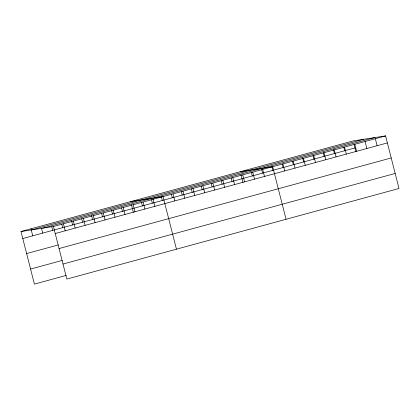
<?xml version="1.0" encoding="UTF-8"?>
<svg xmlns="http://www.w3.org/2000/svg" width="420" height="420" viewBox="0 0 420 420"><rect width="100%" height="100%" fill="white"/><g stroke="black" fill="none" stroke-linecap="round" stroke-linejoin="round"><path stroke-width="0.63" d="M21 231.52L353.157 140.921L385.597 135.902L399 188.48L66.843 279.08L53.44 226.501L21 231.52L34.403 284.099L66.166 275.436M31.705 229.866L363.862 139.262M42.735 228.16L374.892 137.555M53.44 226.501L385.597 135.902M22.79 238.534L354.947 147.934M55.225 233.52L387.387 142.916M26.623 253.57L58.385 244.907M59.057 248.556L391.219 157.952M30.571 269.062L62.333 260.4M63.011 264.043L395.168 173.444M240.224 171.722L272.664 166.703L286.067 219.282M130.615 201.621L163.049 196.602L176.453 249.181M375.333 138.7L377.118 145.719M365.064 141.503L366.854 148.517M354.8 144.302L356.585 151.321M354.055 144.428L355.908 151.694M344.531 147.105L346.322 154.119M343.786 147.226L344.683 150.733M334.262 149.903L336.053 156.917M333.37 149.441L334.415 153.536M323.998 152.702L325.784 159.721M323.253 152.828L324.145 156.334M313.73 155.505L315.52 162.519M312.984 155.631L313.882 159.138M303.466 158.303L305.251 165.322M302.573 157.847L303.613 161.936M293.197 161.107L294.987 168.121M292.451 161.228L293.349 164.74M282.933 163.905L284.718 170.919M282.188 164.031L283.08 167.538M271.772 166.247L272.816 170.336M262.7 169.423L264.49 176.442M261.655 169.633L262.547 173.14M252.735 172.142L254.52 179.156M251.386 172.431L252.278 175.938M242.771 174.862L244.555 181.876M240.97 174.647L242.97 182.501M232.806 177.576L234.591 184.595M231.152 177.949L232.05 181.456M222.841 180.296L224.627 187.309M221.188 180.668L222.085 184.175M212.877 183.015L214.662 190.029M211.223 183.388L212.121 186.895M202.913 185.734L204.697 192.749M201.259 186.102L202.157 189.609M192.948 188.449L194.733 195.468M191.294 188.822L192.192 192.328M182.978 191.168L184.769 198.182M181.33 191.541L182.222 195.048M173.014 193.888L174.804 200.902M171.365 194.255L172.258 197.768M161.401 196.975L162.293 200.482M153.085 199.322L154.875 206.335M151.436 199.694L152.329 203.201M143.12 202.041L144.91 209.055M141.472 202.414L142.364 205.921M133.156 204.761L134.946 211.775M131.36 204.545L133.361 212.394M123.191 207.475L124.982 214.494M121.543 207.847L122.435 211.355M113.227 210.194L115.017 217.208M111.578 210.567L112.471 214.074M103.262 212.914L105.052 219.928M101.614 213.281L102.506 216.793M93.298 215.628L95.088 222.647M91.497 215.418L92.542 219.508M83.333 218.347L85.123 225.362M81.685 218.72L82.577 222.227M73.369 221.067L75.154 228.081M71.568 220.852L72.613 224.947M63.404 223.787L65.189 230.8M61.756 224.154L62.648 227.666M51.786 226.874L52.684 230.381M41.527 228.422L42.719 233.1M30.965 228.8L32.755 235.82"/></g></svg>
